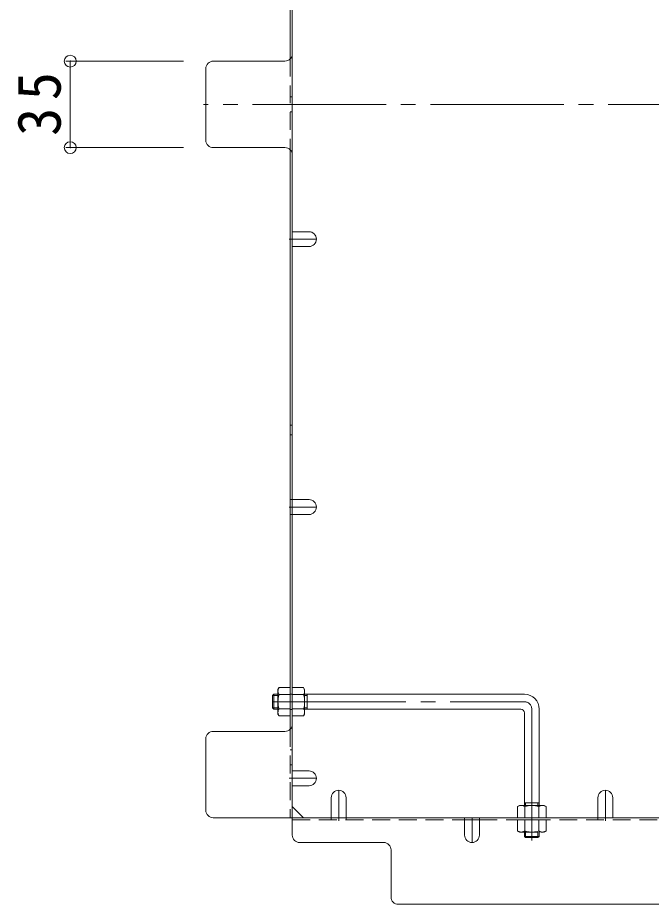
# Model space of a CAD drawing. Units: millimetres at full size, sheet at 1:6; details may follow other scales. Extents: x -1077 to 1135, y -797 to 643.
# Drawn here: x -754.3 to -497.8, y -83 to 275.9 of the extents above; entities that cross this region are included whole.
import ezdxf

# ---------------------------------------------------------------- set-up
doc = ezdxf.new("R2010")
doc.units = ezdxf.units.MM
doc.header["$LTSCALE"] = 6
doc.header["$PDMODE"] = 32
doc.header["$PDSIZE"] = 4.8
for name, pattern in [('CHAIN1', [8, 5, -1, 1, -1]), ('CHAIN2', [12, 9, -1, 1, -1]), ('DASHED1', [1.8, 1.2, -0.6])]:
    doc.linetypes.add(name, pattern=pattern)
for name, color, linetype, lineweight in [('0-1_躯体', 3, 'Continuous', 9), ('0-4_その他', 7, 'Continuous', 9), ('0-7', 2, 'Continuous', 9), ('0-8', 2, 'Continuous', 9), ('0-B', 2, 'Continuous', 9)]:
    doc.layers.add(name, color=color, linetype=linetype, lineweight=lineweight)
doc.styles.add('ＭＳ ゴシック', font='')
doc.styles.get('ＭＳ ゴシック').set_extended_font_data('MS Gothic')

msp = doc.modelspace()

# ---------------------------------------------------------------- linework, layer by layer
at = {"layer": '0-1_躯体'}
for p, q in [((-650.67, 2.004), (-651.17, 1.504)), ((-651.17, -3.496), (-651.17, 1.504)), ((-648.97, 1.504), (-651.17, 1.504)), ((-650.67, -3.996), (-650.67, 2.004)), ((-650.67, 2.004), (-648.97, 2.004)), ((-638.17, 2.004), (-549.17, 2.004)), ((-637.17, 1.504), (-638.17, 1.504)), ((-637.17, -3.996), (-637.17, 2.004)), ((-650.67, -3.996), (-651.17, -3.496)), ((-648.97, -3.496), (-651.17, -3.496)), ((-637.17, -3.496), (-638.17, -3.496)), ((-650.67, -3.996), (-648.97, -3.996)), ((-638.17, -3.996), (-550.67, -3.996)), ((-549.17, -5.496), (-549.17, -42.996)), ((-543.17, -3.996), (-543.17, -42.996)), ((-543.17, -41.996), (-549.17, -41.996)), ((-548.67, -41.996), (-548.67, -42.996)), ((-543.67, -41.996), (-543.67, -42.996))]:
    msp.add_line(p, q, dxfattribs=at)
at = {"layer": '0-1_躯体', "linetype": 'CHAIN2'}
for p, q in [((-651.17, -0.996), (-549.17, -0.996)), ((-546.17, -3.996), (-546.17, -57.229))]:
    msp.add_line(p, q, dxfattribs=at)
at = {"layer": '0-1_躯体', "linetype": 'DASHED1'}
for p, q in [((-549.17, -55.496), (-549.17, -53.796)), ((-548.67, -53.796), (-548.67, -55.996)), ((-543.67, -53.796), (-543.67, -55.996)), ((-543.17, -55.496), (-543.17, -53.796)), ((-543.17, -55.496), (-549.17, -55.496)), ((-549.17, -55.496), (-548.67, -55.996)), ((-543.67, -55.996), (-548.67, -55.996)), ((-543.17, -55.496), (-543.67, -55.996))]:
    msp.add_line(p, q, dxfattribs=at)
at = {"layer": '0-1_躯体'}
for centre, radius in [((-549.17, -3.996), 6), ((-550.67, -5.496), 1.5)]:
    msp.add_arc(centre, radius, 0, 90, dxfattribs=at)
at = {"layer": '0-1_躯体', "linetype": 'CHAIN2'}
msp.add_arc((-549.17, -3.996), 3, 0, 90, dxfattribs=at)
at = {"layer": '0-4_その他'}
for p, q in [((-734.877, 258.308), (-687.174, 258.308)), ((-733.077, 258.308), (-733.077, 223.307)), ((-734.877, 223.307), (-687.174, 223.307))]:
    msp.add_line(p, q, dxfattribs=at)
for p in [(-733.077, 258.308), (-733.077, 223.307)]:
    msp.add_point(p, dxfattribs=at)
at = {"layer": '0-7'}
for p, q in [((-643.17, 536.611), (-643.17, -54.996)), ((-643.97, 493.649), (-643.97, 259.268)), ((-678.174, 226.307), (-678.174, 255.308)), ((-646.17, 258.308), (-675.174, 258.308)), ((-646.17, 223.307), (-675.174, 223.307)), ((-643.97, -12.035), (-643.97, 222.346)), ((-646.17, -12.995), (-675.174, -12.995)), ((-678.174, -44.996), (-678.174, -15.995)), ((-638.558, -47.996), (-643.17, -43.384)), ((-675.174, -47.996), (-33.567, -47.996)), ((-573.37, -48.796), (-567.37, -48.796)), ((-606.169, -57.996), (-640.17, -57.996)), ((-603.169, -60.996), (-603.169, -79.996)), ((-600.169, -82.996), (-454.87, -82.996))]:
    msp.add_line(p, q, dxfattribs=at)
at = {"layer": '0-7', "linetype": 'DASHED1'}
for p, q in [((-643.97, 259.268), (-643.97, 222.346)), ((-643.17, 243.807), (-643.97, 243.807)), ((-643.17, 237.807), (-643.97, 237.807)), ((-643.17, 110.968), (-643.97, 110.968)), ((-643.17, 106.968), (-643.97, 106.968)), ((-643.17, 80.791), (-643.97, 80.791)), ((-643.17, 74.791), (-643.97, 74.791)), ((-643.97, 2.004), (-643.17, 2.004)), ((-643.97, -4.196), (-643.17, -4.196)), ((-643.97, -12.035), (-643.97, -48.001)), ((-643.17, -20.534), (-643.97, -20.534)), ((-643.17, -26.534), (-643.97, -26.534)), ((-643.17, -48.796), (-573.37, -48.796)), ((-627.37, -47.996), (-627.37, -48.796)), ((-621.37, -47.996), (-621.37, -48.796)), ((-567.37, -48.796), (-141.37, -48.796)), ((-519.37, -47.996), (-519.37, -48.796))]:
    msp.add_line(p, q, dxfattribs=at)
at = {"layer": '0-7', "linetype": 'CHAIN2'}
msp.add_line((-29.214, 240.807), (-679.096, 240.807), dxfattribs=at)
at = {"layer": '0-7'}
for centre, start, end in [((-646.17, 261.308), 270, 0), ((-675.174, 255.308), 90, 180), ((-675.174, 226.307), 180, 270), ((-646.17, 220.307), 0, 90), ((-646.17, -9.995), 270, 0), ((-675.174, -15.995), 90, 180), ((-675.174, -44.996), 180, 270), ((-640.17, -54.996), 180, 270), ((-606.169, -60.996), 0, 90), ((-600.169, -79.996), 180, 270)]:
    msp.add_arc(centre, 3, start, end, dxfattribs=at)
at = {"layer": '0-8'}
for p, q in [((-636.37, 189.248), (-643.17, 189.248)), ((-636.37, 183.248), (-643.17, 183.248)), ((-636.37, 80.791), (-643.17, 80.791)), ((-636.37, 74.791), (-643.17, 74.791)), ((-636.37, -28.991), (-643.17, -28.991)), ((-636.37, -34.991), (-643.17, -34.991)), ((-627.37, -39.846), (-627.37, -47.996)), ((-621.37, -39.846), (-621.37, -47.996)), ((-519.37, -39.846), (-519.37, -47.996)), ((-513.37, -39.846), (-513.37, -47.996)), ((-573.37, -54.996), (-573.37, -47.996)), ((-567.37, -54.996), (-567.37, -47.996))]:
    msp.add_line(p, q, dxfattribs=at)
at = {"layer": '0-8', "linetype": 'CHAIN1'}
for p, q in [((-644.37, 186.248), (-633.37, 186.248)), ((-644.37, 77.791), (-633.37, 77.791)), ((-644.37, -31.991), (-633.37, -31.991)), ((-624.37, -49.196), (-624.37, -36.846)), ((-516.37, -49.196), (-516.37, -36.846)), ((-570.37, -47.996), (-570.37, -57.996))]:
    msp.add_line(p, q, dxfattribs=at)
at = {"layer": '0-8'}
for centre, start, end in [((-636.37, 186.248), 270, 90), ((-636.37, 77.791), 270, 90), ((-636.37, -31.991), 270, 90), ((-624.37, -39.846), 0, 180), ((-516.37, -39.846), 0, 180), ((-570.37, -54.996), 180, 0)]:
    msp.add_arc(centre, 3, start, end, dxfattribs=at)
at = {"layer": '0-B'}
for p, q in [((-648.97, 4.004), (-648.537, 4.754)), ((-648.97, -5.996), (-648.97, 4.004)), ((-643.97, 4.754), (-648.537, 4.754)), ((-643.97, -6.746), (-643.97, 4.754)), ((-643.17, -6.746), (-643.17, 4.754)), ((-643.17, 4.754), (-638.603, 4.754)), ((-638.17, 4.004), (-638.603, 4.754)), ((-638.17, -5.996), (-638.17, 4.004)), ((-648.537, 1.867), (-643.97, 1.867)), ((-638.603, 1.867), (-643.17, 1.867)), ((-648.97, -5.996), (-648.537, -6.746)), ((-648.537, -3.86), (-643.97, -3.86)), ((-643.97, -6.746), (-648.537, -6.746)), ((-638.603, -3.86), (-643.17, -3.86)), ((-643.17, -6.746), (-638.603, -6.746)), ((-638.17, -5.996), (-638.603, -6.746)), ((-551.17, -42.996), (-551.92, -43.429)), ((-541.17, -42.996), (-551.17, -42.996)), ((-541.17, -42.996), (-540.42, -43.429)), ((-551.92, -47.996), (-551.92, -43.429)), ((-549.034, -43.429), (-549.034, -47.996)), ((-543.307, -43.429), (-543.307, -47.996)), ((-540.42, -47.996), (-540.42, -43.429)), ((-540.42, -47.996), (-551.92, -47.996))]:
    msp.add_line(p, q, dxfattribs=at)
at = {"layer": '0-B', "linetype": 'DASHED1'}
for p, q in [((-551.92, -48.796), (-540.42, -48.796)), ((-551.92, -48.796), (-551.92, -53.363)), ((-549.034, -53.363), (-549.034, -48.796)), ((-543.307, -53.363), (-543.307, -48.796)), ((-540.42, -48.796), (-540.42, -53.363)), ((-551.17, -53.796), (-551.92, -53.363)), ((-551.17, -53.796), (-541.17, -53.796)), ((-541.17, -53.796), (-540.42, -53.363))]:
    msp.add_line(p, q, dxfattribs=at)
at = {"layer": '0-B'}
for centre, radius, start, end in [((-645.688, 3.109), 3.29, 149.99998, 176.07924), ((-641.452, 3.109), 3.29, 3.92076, 30.00002), ((-646.236, 3.344), 2.735, 180.2103, 212.68507), ((-639.288, -0.996), 9.683, 162.79973, 197.20026), ((-640.905, 3.344), 2.735, 327.31493, 359.7897), ((-647.853, -0.996), 9.683, 342.79974, 17.20027), ((-646.236, -5.337), 2.735, 147.31491, 179.78969), ((-645.688, -5.102), 3.29, 183.92075, 210), ((-640.905, -5.337), 2.735, 0.21031, 32.68509), ((-641.452, -5.102), 3.29, 330, 356.07925), ((-550.276, -46.278), 3.29, 93.92076, 120.00002), ((-550.511, -45.731), 2.735, 57.31493, 89.7897), ((-546.17, -52.679), 9.683, 72.79974, 107.20027), ((-541.83, -45.731), 2.735, 90.21031, 122.68509), ((-542.065, -46.278), 3.29, 60, 86.07925)]:
    msp.add_arc(centre, radius, start, end, dxfattribs=at)
at = {"layer": '0-B', "linetype": 'DASHED1'}
for centre, radius, start, end in [((-550.276, -50.514), 3.29, 240, 266.07925), ((-550.511, -51.062), 2.735, 270.21031, 302.68509), ((-546.17, -44.114), 9.683, 252.79974, 287.20027), ((-541.83, -51.062), 2.735, 237.31493, 269.7897), ((-542.065, -50.514), 3.29, 273.92076, 300.00002)]:
    msp.add_arc(centre, radius, start, end, dxfattribs=at)

# ---------------------------------------------------------------- texts
at = {"layer": '0-4_その他', "color": 2, "insert": (-736.677, 228.057), "char_height": 17.6, "attachment_point": 7, "rotation": 90, "style": 'ＭＳ ゴシック'}
msp.add_mtext('\\T1.27;\\W0.95;35', dxfattribs=at)

doc.saveas('drawing.dxf')
